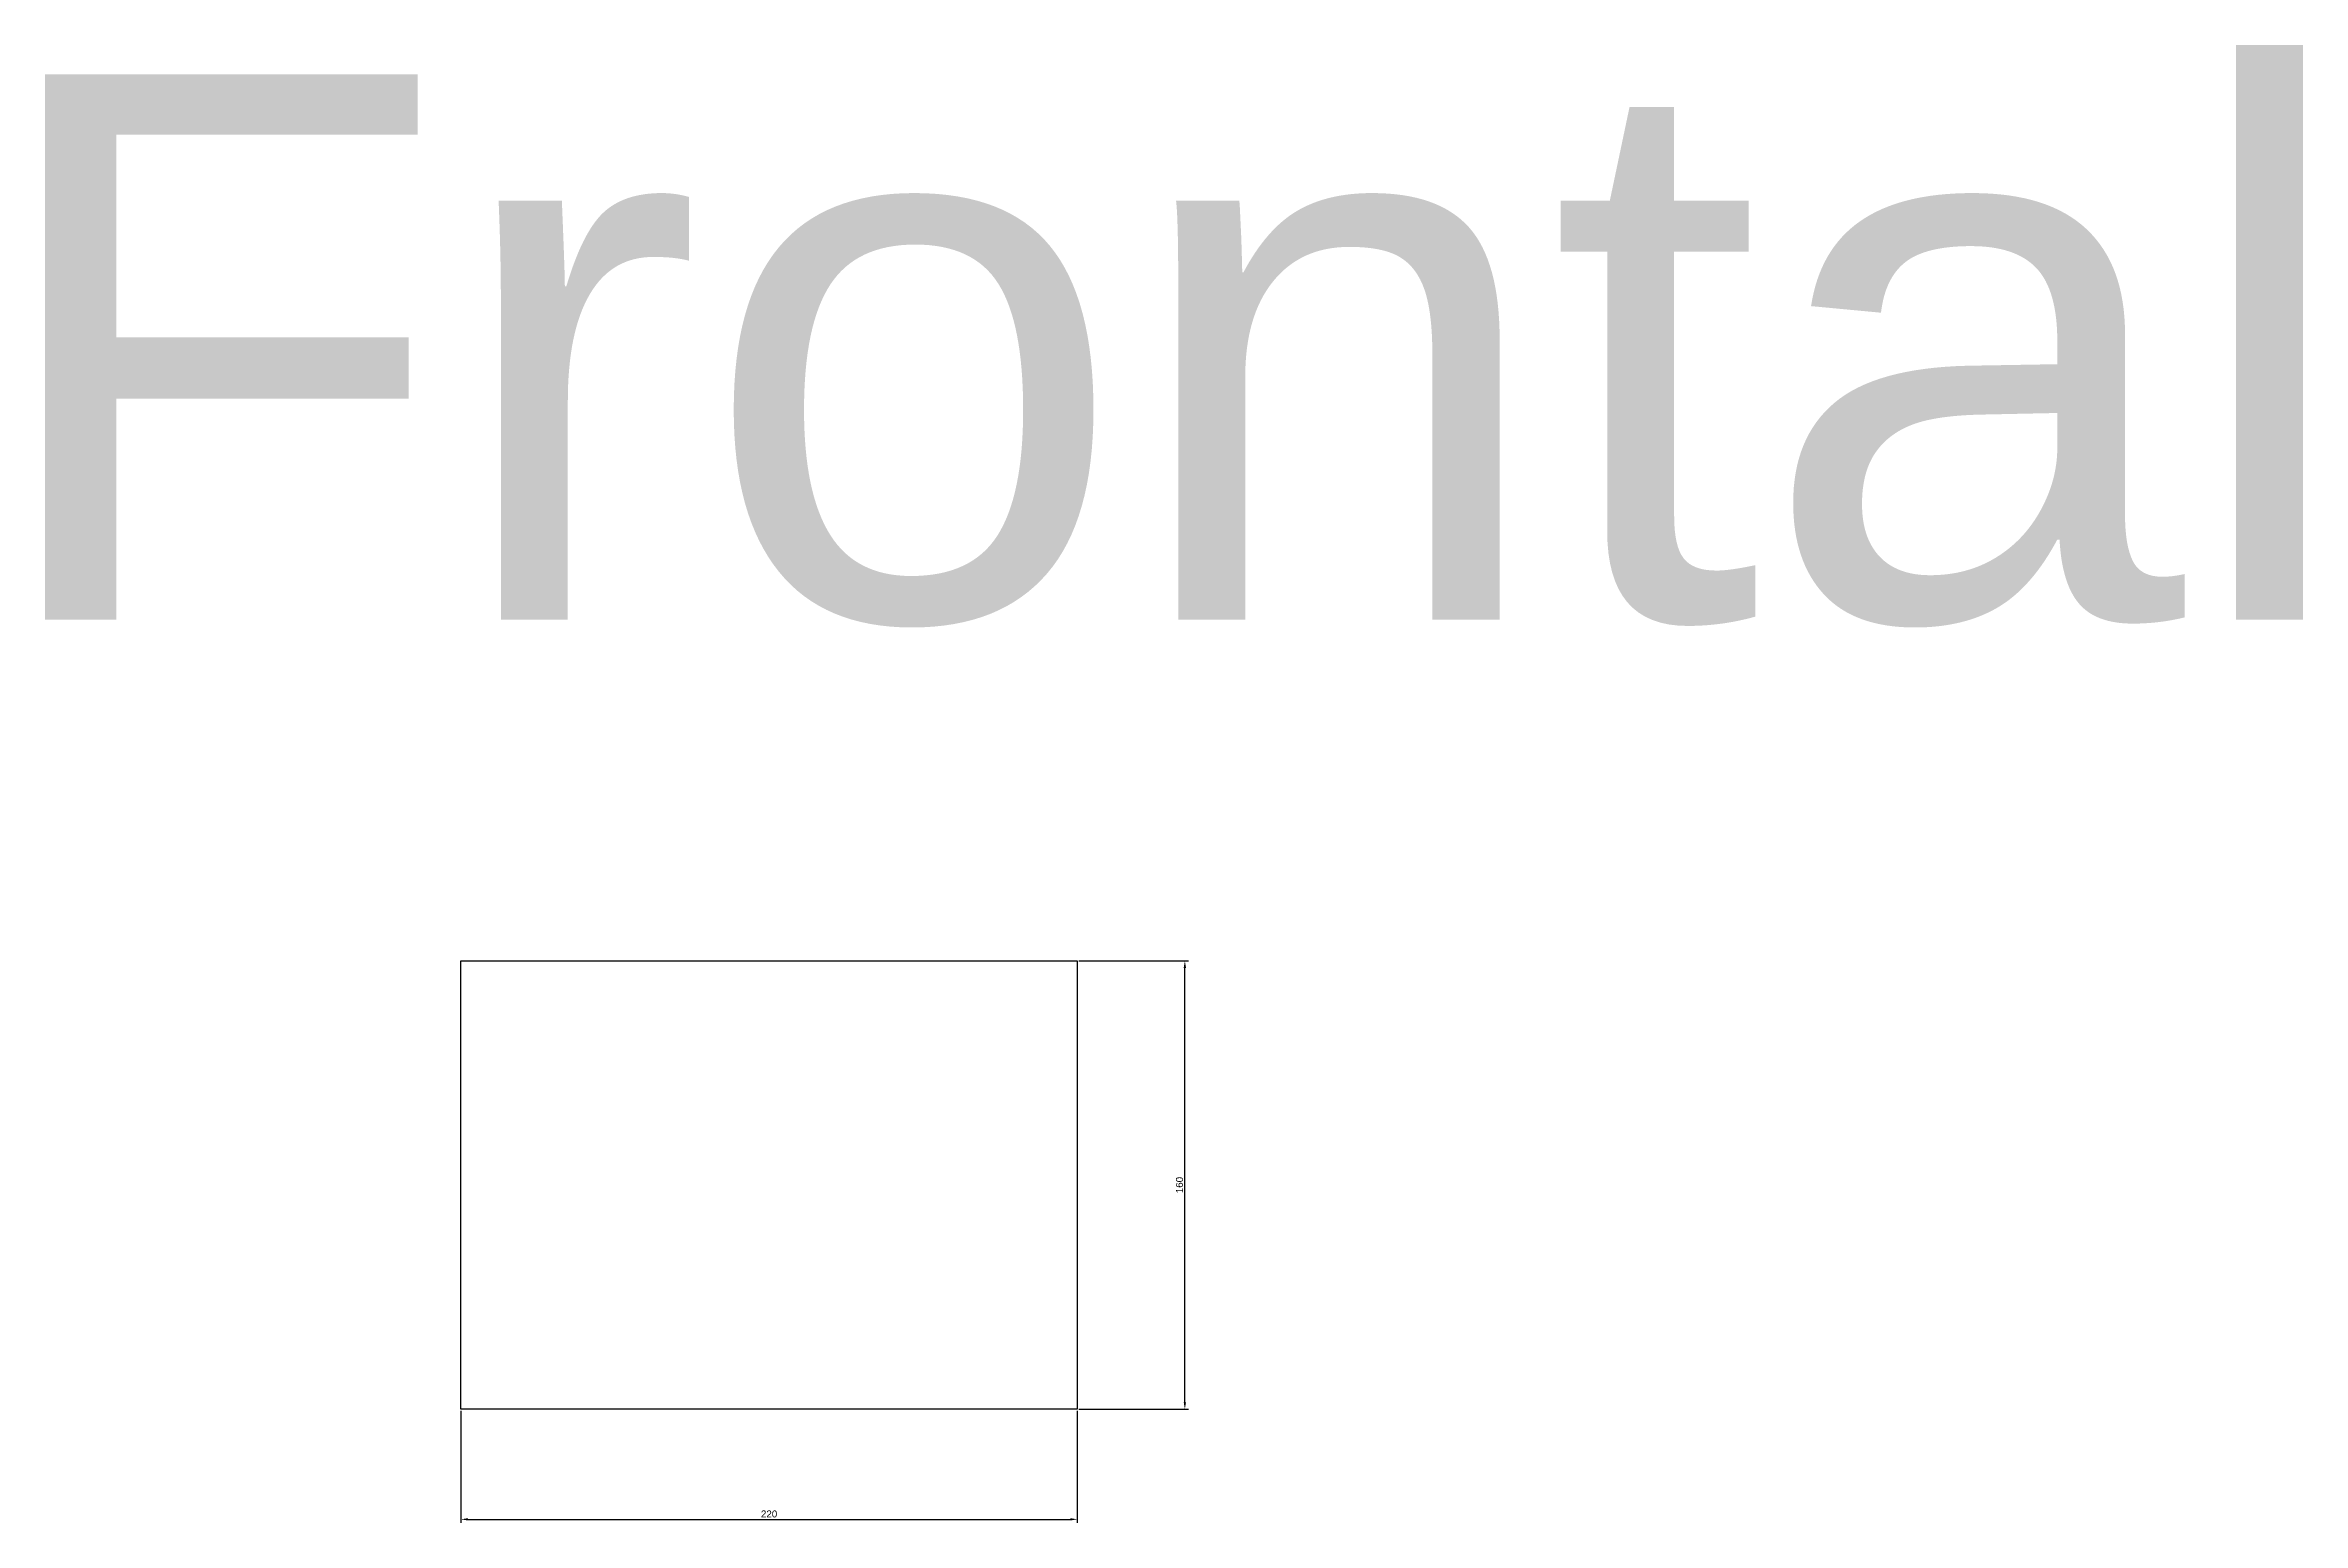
# Model space of a CAD drawing. Header units: millimetres. Extents: x 4478 to 7415, y 3446 to 4942.
# Drawn here: x 5163 to 5969, y 4399 to 4927 of the extents above; entities that cross this region are included whole.
import ezdxf

# ---------------------------------------------------------------- set-up
doc = ezdxf.new("R2010")
doc.units = ezdxf.units.MM
doc.styles.get("Standard").update_dxf_attribs({"font": 'arial.ttf'})
doc.dimstyles.new('ISO-25', dxfattribs={"dimtxt": 2.5, "dimasz": 2.5, "dimexe": 1.25, "dimexo": 0.625, "dimtad": 1, "dimtxsty": 'Standard', "dimcen": 2.5, "dimadec": 0, "dimazin": 0, "dimtfac": 1, "dimtmove": 0, "dimatfit": 3, "dimfxl": 1, "dimarcsym": 0})

# ---------------------------------------------------------------- blocks, each defined once
blk = doc.blocks.new('*D19')
at = {"color": 0, "lineweight": -2, "transparency": 16777216}
for p, q in [((5531.7, 4599.8), (5570.74, 4599.8)), ((5569.49, 4442.3), (5569.49, 4597.3)), ((5531.7, 4439.8), (5570.74, 4439.8))]:
    blk.add_line(p, q, dxfattribs=at)
at = {"color": 0, "transparency": 16777216}
for points in [[(5569.07, 4597.3), (5569.91, 4597.3), (5569.49, 4599.8)], [(5569.07, 4442.3), (5569.91, 4442.3), (5569.49, 4439.8)]]:
    blk.add_solid(points, dxfattribs=at)
at = {"layer": 'Defpoints', "color": 0, "transparency": 16777216}
for p in [(5531.07, 4599.8), (5569.49, 4599.8), (5531.07, 4439.8)]:
    blk.add_point(p, dxfattribs=at)
at = {"color": 0, "transparency": 16777216, "insert": (5567.59, 4519.8), "char_height": 2.5, "attachment_point": 5, "rotation": 90}
blk.add_mtext('160', dxfattribs=at)
blk = doc.blocks.new('*D20')
at = {"color": 0, "lineweight": -2, "transparency": 16777216}
for p, q in [((5311.07, 4439.17), (5311.07, 4399.24)), ((5531.07, 4439.17), (5531.07, 4399.24)), ((5313.57, 4400.49), (5528.57, 4400.49))]:
    blk.add_line(p, q, dxfattribs=at)
at = {"color": 0, "transparency": 16777216}
for points in [[(5313.57, 4400.91), (5313.57, 4400.07), (5311.07, 4400.49)], [(5528.57, 4400.91), (5528.57, 4400.07), (5531.07, 4400.49)]]:
    blk.add_solid(points, dxfattribs=at)
at = {"layer": 'Defpoints', "color": 0, "transparency": 16777216}
for p in [(5311.07, 4439.8), (5531.07, 4439.8), (5531.07, 4400.49)]:
    blk.add_point(p, dxfattribs=at)
at = {"color": 0, "transparency": 16777216, "insert": (5421.07, 4402.39), "char_height": 2.5, "attachment_point": 5}
blk.add_mtext('220', dxfattribs=at)

msp = doc.modelspace()

# ---------------------------------------------------------------- linework, layer by layer
for p, q in [((5311.073, 4439.8), (5311.073, 4599.8)), ((5311.073, 4599.8), (5531.073, 4599.8)), ((5531.073, 4599.8), (5531.073, 4439.8)), ((5531.073, 4439.8), (5311.073, 4439.8))]:
    msp.add_line(p, q)

# ---------------------------------------------------------------- texts
at = {"insert": (5140.328, 4916.261), "char_height": 194.7055, "attachment_point": 1}
msp.add_mtext_dynamic_manual_height_columns('Frontal', width=598.48818, gutter_width=973.527, heights=[0], dxfattribs=at)

# ---------------------------------------------------------------- dimensions: what is measured, and where the dimension line sits
dim = msp.add_linear_dim(base=(5569.49, 4599.8), p1=(5531.073, 4439.8), p2=(5531.073, 4599.8), angle=90, dimstyle='ISO-25')
dim.commit()
dim.dimension.update_dxf_attribs({"geometry": '*D19', "text_midpoint": (5567.589, 4519.8)})
dim = msp.add_linear_dim(base=(5531.073, 4400.491), p1=(5311.073, 4439.8), p2=(5531.073, 4439.8), dimstyle='ISO-25')
dim.commit()
dim.dimension.update_dxf_attribs({"geometry": '*D20', "text_midpoint": (5421.073, 4402.392)})

doc.saveas('drawing.dxf')
